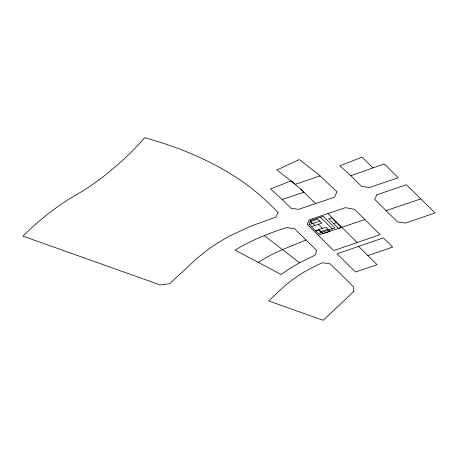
<?xml version="1.0" encoding="UTF-8"?>
<svg xmlns="http://www.w3.org/2000/svg" width="458" height="458" viewBox="0 0 458 458"><rect width="100%" height="100%" fill="white"/><g stroke="black" fill="none" stroke-linecap="round" stroke-linejoin="round"><path stroke-width="0.69" d="M258.106 262.285L270.415 255.232L283.628 249.129L306.007 239.975M299.589 262.76L288.511 269.338L281.115 274.474L235.097 250.12C251.161 240.255 268.783 233.259 286.685 227.517L294.551 228.702L316.736 250.515L315.173 255.117L299.589 262.76L264.237 235.572M350.857 175.74L384.245 163.924L398.288 177.733L369.434 187.511L361.591 186.326L350.857 175.74L339.882 165.825L362.146 157.157L373.052 167.886M358.631 246.387L337.031 253.818L355.54 272.006L377.083 264.701L358.631 246.387L383.409 237.874L392.689 247.068L367.866 255.553M357.137 242.54L333.739 250.572L307.146 224.431L309.19 219.897L345.24 207.669L354.578 209.306L380.146 234.639L357.137 242.54L327.928 213.542M320.131 175.883L295.284 184.305L276.924 169.952L299.337 159.556L318.304 174.303L336.985 191.742L334.506 197.175L298.513 209.38L290.99 208.258L279.672 197.163L270.541 188.977L291.208 180.853L300.854 189.257L315.596 203.587M386.105 210.663L420.805 198.904M282.094 199.533L303.986 192.194L300.854 189.257M309.293 224.597L312.161 223.63L310.106 221.592M312.797 223.475L319.816 221.117M311.377 226.664L321.854 223.143L317.772 219.09L310.753 221.449L314.835 225.502M333.544 223.556L336.349 222.617M315.459 230.718L325.936 227.197L330.018 231.25L323.005 233.603L318.917 229.555M315.825 231.078L318.694 230.116L321.184 232.59M320.961 231.576L327.98 229.223M318.144 235.235L364.9 219.537M320.497 217.184L332.268 228.863M318.396 224.306L322.478 228.359M278.04 212.478L275.997 217.012L250.286 226.338L230.156 235.813A216.01 124.713 0 0 0 208.046 249.507L196.596 258.61L169.741 283.662L160.271 284.968L22.9 236.099C38.587 220.613 55.899 206.73 74.935 195.566C93.735 185.078 110.653 171.452 126.408 156.848A421.995 243.639 0 0 0 141.493 141.253L144.585 137.698L153.344 140.194A272.705 157.443 0 0 1 166.157 144.253C183.624 150.127 200.678 157.277 216.92 165.985A291.769 168.452 0 0 1 230.712 173.92C248.196 184.494 263.934 197.73 278.04 212.478M310.593 220.504L308.915 224.225L318.316 233.551L334.93 227.97L323.159 216.285L310.593 220.504M376.774 194.81L374.707 199.345L397.43 221.901L405.261 223.086L435.1 212.959L406.418 184.763L376.774 194.81M353.759 291.488L323.165 320.302L268.657 300.917L282.941 287.55A173.141 99.964 0 0 1 293.103 279.3L296.813 276.695A161.714 93.363 0 0 1 308.824 269.321L322.277 262.72L330.212 263.837L353.713 286.954L353.759 291.488M331.455 217.756L328.644 218.695L338.445 228.422L341.25 227.477L331.455 217.756"/></g></svg>
